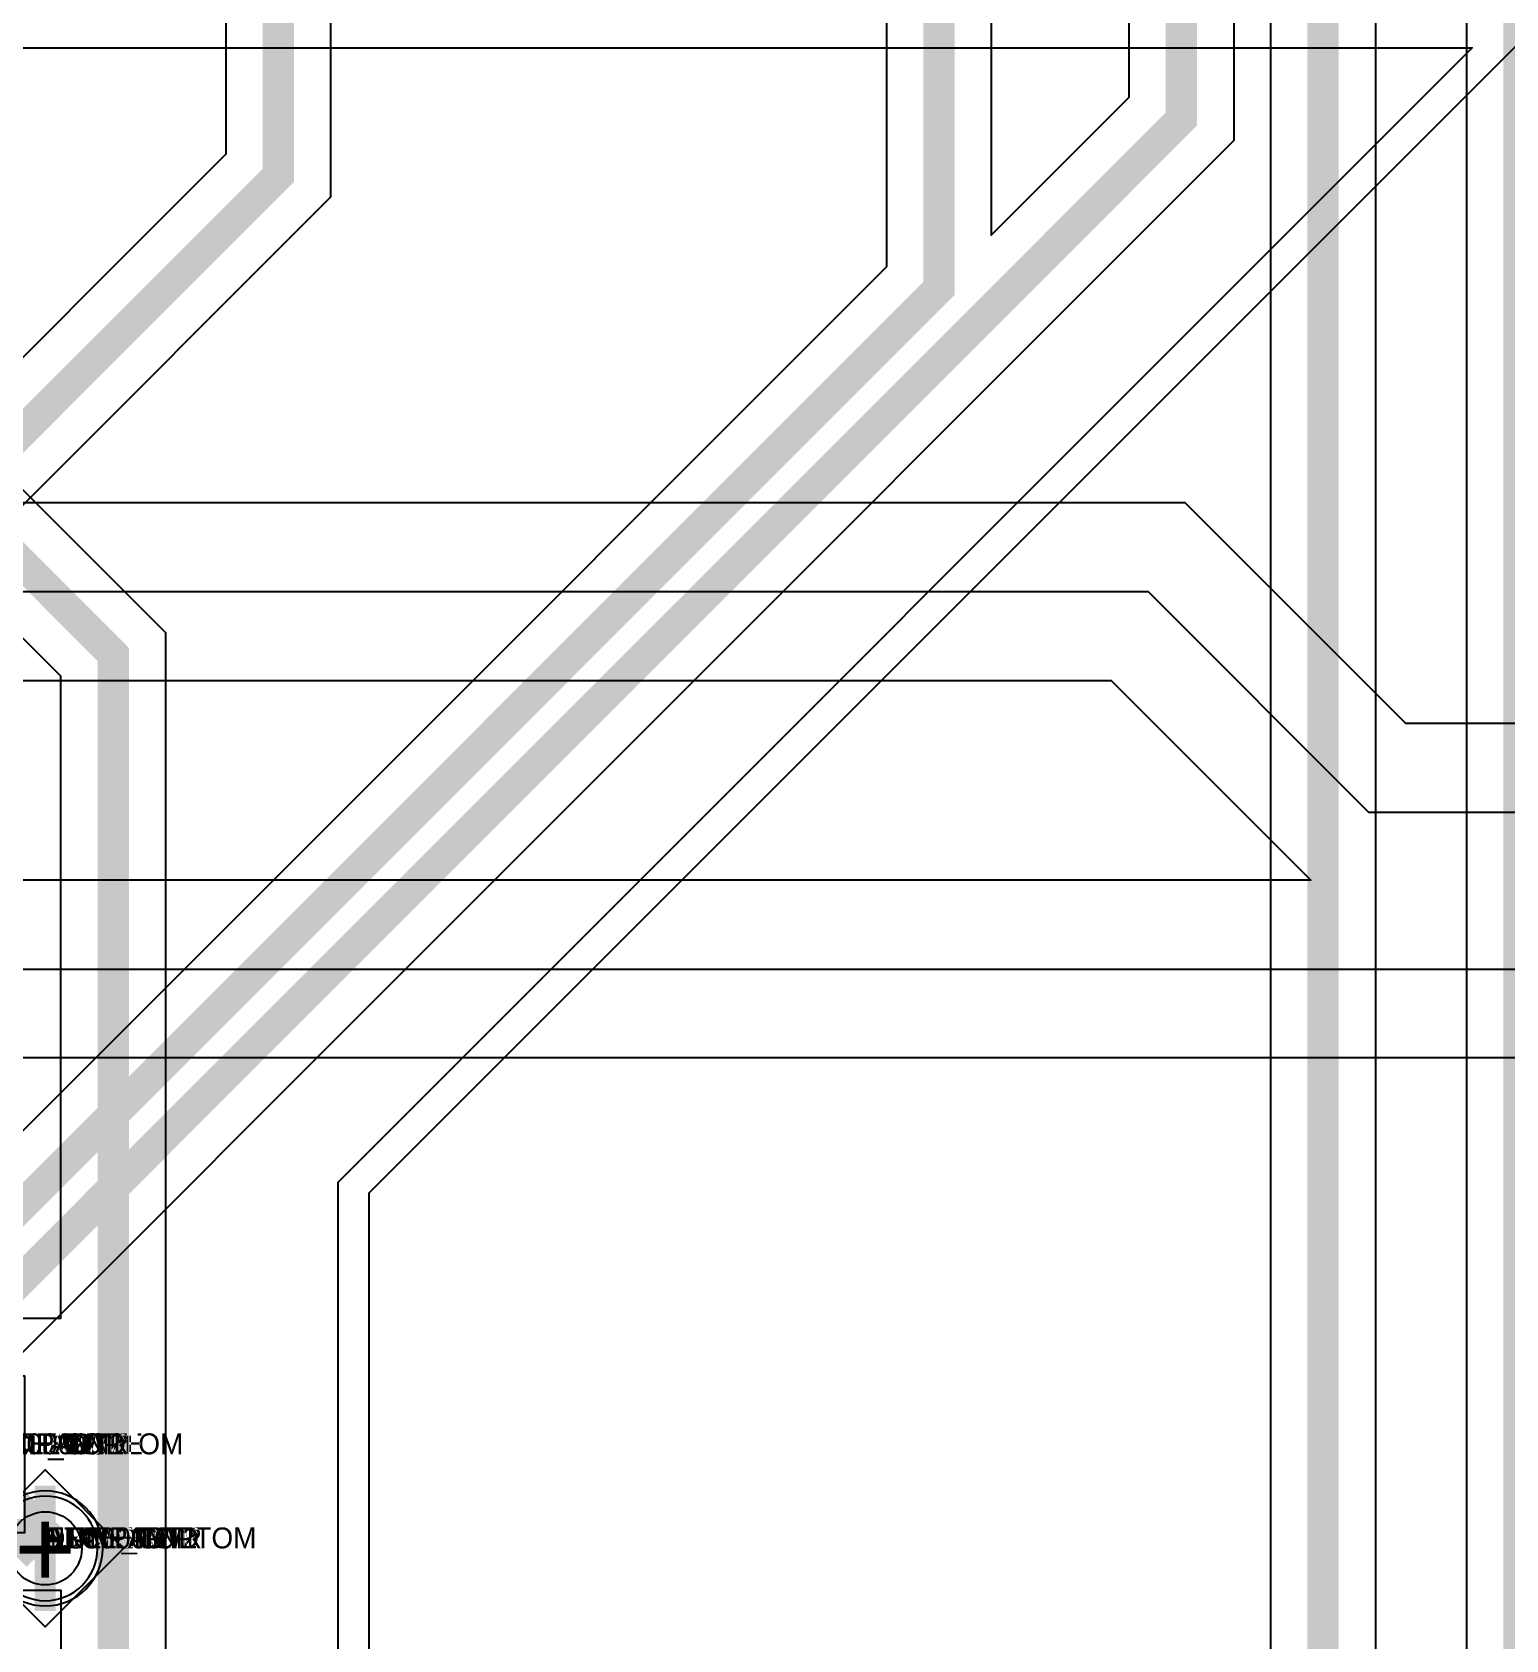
# Model space of a CAD drawing. Extents: x 0 to 323, y 0 to 320.
# Drawn here: x 155.84 to 169.94, y 211.63 to 227.01 of the extents above; entities that cross this region are included whole.
import ezdxf
from ezdxf.enums import TextEntityAlignment as Align

# ---------------------------------------------------------------- set-up
doc = ezdxf.new("R2010")
doc.units = 0
doc.header["$MEASUREMENT"] = 0
doc.layers.get('0').update_dxf_attribs({"linetype": 'CONTINUOUS'})
for name, color, linetype in [('CDN_FIGURES', 7, 'CONTINUOUS'), ('ETCH_BOTTOM', 7, 'CONTINUOUS'), ('ETCH_GND', 3, 'CONTINUOUS'), ('ETCH_INT1', 4, 'CONTINUOUS'), ('ETCH_INT2', 5, 'CONTINUOUS'), ('ETCH_PWR', 6, 'CONTINUOUS'), ('ETCH_TOP', 2, 'CONTINUOUS'), ('MANUFACTURING_NCLEGEND-1-6', 8, 'CONTINUOUS')]:
    doc.layers.add(name, color=color, linetype=linetype)

# ---------------------------------------------------------------- blocks, each defined once
blk = doc.blocks.new('PAD_INFO')
for tag in ['SHAPE_TYPE', 'PAD_HEIGHT', 'PAD_LAYER', 'PAD_TYPE', 'PAD_WIDTH']:
    blk.add_attdef(tag, (0, 0), '', height=0.2)
at = {"flags": 2}
blk.add_attdef('CDN_TYPE', (0, 0), '', height=0.2, dxfattribs=at)
blk = doc.blocks.new('DRILL_INFO')
at = {"flags": 2}
blk.add_attdef('CDN_TYPE', (0, 0), '', height=0.2, dxfattribs=at)
for tag in ['FSHAPE', 'FCHAR', 'DRILL_HEIGHT', 'DIAMETER', 'PLATED', 'DRILL_WIDTH']:
    blk.add_attdef(tag, (0, 0), '', height=0.2)
blk = doc.blocks.new('VIA0700X0300')
at = {"layer": 'ETCH_BOTTOM'}
blk.add_circle((0, 0), 0.35, dxfattribs=at)
at = {"layer": 'ETCH_GND'}
blk.add_circle((0, 0), 0.35, dxfattribs=at)
at = {"layer": 'ETCH_INT1'}
blk.add_circle((0, 0), 0.35, dxfattribs=at)
at = {"layer": 'ETCH_INT2'}
blk.add_circle((0, 0), 0.35, dxfattribs=at)
at = {"layer": 'ETCH_PWR'}
blk.add_circle((0, 0), 0.35, dxfattribs=at)
at = {"layer": 'ETCH_TOP'}
blk.add_circle((0, 0), 0.35, dxfattribs=at)
ref = blk.add_blockref('PAD_INFO', (0, 0))
ref.add_attrib('PAD_LAYER', 'ETCH_TOP', (0, 0), dxfattribs={"height": 0.2})
ref.add_attrib('SHAPE_TYPE', 'NULL', (0, 0), dxfattribs={"height": 0.2})
ref.add_attrib('PAD_TYPE', 'ANTIPAD', (0, 0), dxfattribs={"height": 0.2})
ref.add_attrib('PAD_WIDTH', '0.000000', (0, 0), dxfattribs={"height": 0.2})
ref.add_attrib('PAD_HEIGHT', '0.000000', (0, 0), dxfattribs={"height": 0.2})
ref = blk.add_blockref('PAD_INFO', (0, 0))
ref.add_attrib('PAD_LAYER', 'ETCH_GND', (0, 0), dxfattribs={"height": 0.2})
ref.add_attrib('SHAPE_TYPE', 'NULL', (0, 0), dxfattribs={"height": 0.2})
ref.add_attrib('PAD_TYPE', 'ANTIPAD', (0, 0), dxfattribs={"height": 0.2})
ref.add_attrib('PAD_WIDTH', '0.000000', (0, 0), dxfattribs={"height": 0.2})
ref.add_attrib('PAD_HEIGHT', '0.000000', (0, 0), dxfattribs={"height": 0.2})
ref = blk.add_blockref('PAD_INFO', (0, 0))
ref.add_attrib('PAD_LAYER', 'ETCH_INT1', (0, 0), dxfattribs={"height": 0.2})
ref.add_attrib('SHAPE_TYPE', 'NULL', (0, 0), dxfattribs={"height": 0.2})
ref.add_attrib('PAD_TYPE', 'ANTIPAD', (0, 0), dxfattribs={"height": 0.2})
ref.add_attrib('PAD_WIDTH', '0.000000', (0, 0), dxfattribs={"height": 0.2})
ref.add_attrib('PAD_HEIGHT', '0.000000', (0, 0), dxfattribs={"height": 0.2})
ref = blk.add_blockref('PAD_INFO', (0, 0))
ref.add_attrib('PAD_LAYER', 'ETCH_INT2', (0, 0), dxfattribs={"height": 0.2})
ref.add_attrib('SHAPE_TYPE', 'NULL', (0, 0), dxfattribs={"height": 0.2})
ref.add_attrib('PAD_TYPE', 'ANTIPAD', (0, 0), dxfattribs={"height": 0.2})
ref.add_attrib('PAD_WIDTH', '0.000000', (0, 0), dxfattribs={"height": 0.2})
ref.add_attrib('PAD_HEIGHT', '0.000000', (0, 0), dxfattribs={"height": 0.2})
ref = blk.add_blockref('PAD_INFO', (0, 0))
ref.add_attrib('PAD_LAYER', 'ETCH_PWR', (0, 0), dxfattribs={"height": 0.2})
ref.add_attrib('SHAPE_TYPE', 'NULL', (0, 0), dxfattribs={"height": 0.2})
ref.add_attrib('PAD_TYPE', 'ANTIPAD', (0, 0), dxfattribs={"height": 0.2})
ref.add_attrib('PAD_WIDTH', '0.000000', (0, 0), dxfattribs={"height": 0.2})
ref.add_attrib('PAD_HEIGHT', '0.000000', (0, 0), dxfattribs={"height": 0.2})
ref = blk.add_blockref('PAD_INFO', (0, 0))
ref.add_attrib('PAD_LAYER', 'ETCH_BOTTOM', (0, 0), dxfattribs={"height": 0.2})
ref.add_attrib('SHAPE_TYPE', 'NULL', (0, 0), dxfattribs={"height": 0.2})
ref.add_attrib('PAD_TYPE', 'ANTIPAD', (0, 0), dxfattribs={"height": 0.2})
ref.add_attrib('PAD_WIDTH', '0.000000', (0, 0), dxfattribs={"height": 0.2})
ref.add_attrib('PAD_HEIGHT', '0.000000', (0, 0), dxfattribs={"height": 0.2})
ref = blk.add_blockref('PAD_INFO', (0, 0))
ref.add_attrib('PAD_LAYER', 'ETCH_TOP', (0, 0), dxfattribs={"height": 0.2})
ref.add_attrib('SHAPE_TYPE', 'NULL', (0, 0), dxfattribs={"height": 0.2})
ref.add_attrib('PAD_TYPE', 'THERMAL', (0, 0), dxfattribs={"height": 0.2})
ref.add_attrib('PAD_WIDTH', '0.000000', (0, 0), dxfattribs={"height": 0.2})
ref.add_attrib('PAD_HEIGHT', '0.000000', (0, 0), dxfattribs={"height": 0.2})
ref = blk.add_blockref('PAD_INFO', (0, 0))
ref.add_attrib('PAD_LAYER', 'ETCH_GND', (0, 0), dxfattribs={"height": 0.2})
ref.add_attrib('SHAPE_TYPE', 'NULL', (0, 0), dxfattribs={"height": 0.2})
ref.add_attrib('PAD_TYPE', 'THERMAL', (0, 0), dxfattribs={"height": 0.2})
ref.add_attrib('PAD_WIDTH', '0.000000', (0, 0), dxfattribs={"height": 0.2})
ref.add_attrib('PAD_HEIGHT', '0.000000', (0, 0), dxfattribs={"height": 0.2})
ref = blk.add_blockref('PAD_INFO', (0, 0))
ref.add_attrib('PAD_LAYER', 'ETCH_INT1', (0, 0), dxfattribs={"height": 0.2})
ref.add_attrib('SHAPE_TYPE', 'NULL', (0, 0), dxfattribs={"height": 0.2})
ref.add_attrib('PAD_TYPE', 'THERMAL', (0, 0), dxfattribs={"height": 0.2})
ref.add_attrib('PAD_WIDTH', '0.000000', (0, 0), dxfattribs={"height": 0.2})
ref.add_attrib('PAD_HEIGHT', '0.000000', (0, 0), dxfattribs={"height": 0.2})
ref = blk.add_blockref('PAD_INFO', (0, 0))
ref.add_attrib('PAD_LAYER', 'ETCH_INT2', (0, 0), dxfattribs={"height": 0.2})
ref.add_attrib('SHAPE_TYPE', 'NULL', (0, 0), dxfattribs={"height": 0.2})
ref.add_attrib('PAD_TYPE', 'THERMAL', (0, 0), dxfattribs={"height": 0.2})
ref.add_attrib('PAD_WIDTH', '0.000000', (0, 0), dxfattribs={"height": 0.2})
ref.add_attrib('PAD_HEIGHT', '0.000000', (0, 0), dxfattribs={"height": 0.2})
ref = blk.add_blockref('PAD_INFO', (0, 0))
ref.add_attrib('PAD_LAYER', 'ETCH_PWR', (0, 0), dxfattribs={"height": 0.2})
ref.add_attrib('SHAPE_TYPE', 'NULL', (0, 0), dxfattribs={"height": 0.2})
ref.add_attrib('PAD_TYPE', 'THERMAL', (0, 0), dxfattribs={"height": 0.2})
ref.add_attrib('PAD_WIDTH', '0.000000', (0, 0), dxfattribs={"height": 0.2})
ref.add_attrib('PAD_HEIGHT', '0.000000', (0, 0), dxfattribs={"height": 0.2})
ref = blk.add_blockref('PAD_INFO', (0, 0))
ref.add_attrib('PAD_LAYER', 'ETCH_BOTTOM', (0, 0), dxfattribs={"height": 0.2})
ref.add_attrib('SHAPE_TYPE', 'NULL', (0, 0), dxfattribs={"height": 0.2})
ref.add_attrib('PAD_TYPE', 'THERMAL', (0, 0), dxfattribs={"height": 0.2})
ref.add_attrib('PAD_WIDTH', '0.000000', (0, 0), dxfattribs={"height": 0.2})
ref.add_attrib('PAD_HEIGHT', '0.000000', (0, 0), dxfattribs={"height": 0.2})
ref = blk.add_blockref('PAD_INFO', (0, 0))
ref.add_attrib('PAD_LAYER', 'ETCH_TOP', (0, 0), dxfattribs={"height": 0.2})
ref.add_attrib('SHAPE_TYPE', 'CIRCLE', (0, 0), dxfattribs={"height": 0.2})
ref.add_attrib('PAD_TYPE', 'REGULAR', (0, 0), dxfattribs={"height": 0.2})
ref.add_attrib('PAD_WIDTH', '0.700000', (0, 0), dxfattribs={"height": 0.2})
ref.add_attrib('PAD_HEIGHT', '0.700000', (0, 0), dxfattribs={"height": 0.2})
ref = blk.add_blockref('PAD_INFO', (0, 0))
ref.add_attrib('PAD_LAYER', 'ETCH_GND', (0, 0), dxfattribs={"height": 0.2})
ref.add_attrib('SHAPE_TYPE', 'CIRCLE', (0, 0), dxfattribs={"height": 0.2})
ref.add_attrib('PAD_TYPE', 'REGULAR', (0, 0), dxfattribs={"height": 0.2})
ref.add_attrib('PAD_WIDTH', '0.700000', (0, 0), dxfattribs={"height": 0.2})
ref.add_attrib('PAD_HEIGHT', '0.700000', (0, 0), dxfattribs={"height": 0.2})
ref = blk.add_blockref('PAD_INFO', (0, 0))
ref.add_attrib('PAD_LAYER', 'ETCH_INT1', (0, 0), dxfattribs={"height": 0.2})
ref.add_attrib('SHAPE_TYPE', 'CIRCLE', (0, 0), dxfattribs={"height": 0.2})
ref.add_attrib('PAD_TYPE', 'REGULAR', (0, 0), dxfattribs={"height": 0.2})
ref.add_attrib('PAD_WIDTH', '0.700000', (0, 0), dxfattribs={"height": 0.2})
ref.add_attrib('PAD_HEIGHT', '0.700000', (0, 0), dxfattribs={"height": 0.2})
ref = blk.add_blockref('PAD_INFO', (0, 0))
ref.add_attrib('PAD_LAYER', 'ETCH_INT2', (0, 0), dxfattribs={"height": 0.2})
ref.add_attrib('SHAPE_TYPE', 'CIRCLE', (0, 0), dxfattribs={"height": 0.2})
ref.add_attrib('PAD_TYPE', 'REGULAR', (0, 0), dxfattribs={"height": 0.2})
ref.add_attrib('PAD_WIDTH', '0.700000', (0, 0), dxfattribs={"height": 0.2})
ref.add_attrib('PAD_HEIGHT', '0.700000', (0, 0), dxfattribs={"height": 0.2})
ref = blk.add_blockref('PAD_INFO', (0, 0))
ref.add_attrib('PAD_LAYER', 'ETCH_PWR', (0, 0), dxfattribs={"height": 0.2})
ref.add_attrib('SHAPE_TYPE', 'CIRCLE', (0, 0), dxfattribs={"height": 0.2})
ref.add_attrib('PAD_TYPE', 'REGULAR', (0, 0), dxfattribs={"height": 0.2})
ref.add_attrib('PAD_WIDTH', '0.700000', (0, 0), dxfattribs={"height": 0.2})
ref.add_attrib('PAD_HEIGHT', '0.700000', (0, 0), dxfattribs={"height": 0.2})
ref = blk.add_blockref('PAD_INFO', (0, 0))
ref.add_attrib('PAD_LAYER', 'ETCH_BOTTOM', (0, 0), dxfattribs={"height": 0.2})
ref.add_attrib('SHAPE_TYPE', 'CIRCLE', (0, 0), dxfattribs={"height": 0.2})
ref.add_attrib('PAD_TYPE', 'REGULAR', (0, 0), dxfattribs={"height": 0.2})
ref.add_attrib('PAD_WIDTH', '0.700000', (0, 0), dxfattribs={"height": 0.2})
ref.add_attrib('PAD_HEIGHT', '0.700000', (0, 0), dxfattribs={"height": 0.2})
ref = blk.add_blockref('DRILL_INFO', (0, 0))
ref.add_attrib('DIAMETER', '0.300000', (0, 0), dxfattribs={"height": 0.2})
ref.add_attrib('PLATED', 'PLATED', (0, 0), dxfattribs={"height": 0.2})
ref.add_attrib('FSHAPE', 'DIAMOND', (0, 0), dxfattribs={"height": 0.2})
ref.add_attrib('FCHAR', '+', (0, 0), dxfattribs={"height": 0.2})
ref.add_attrib('DRILL_WIDTH', '1.500000', (0, 0), dxfattribs={"height": 0.2})
ref.add_attrib('DRILL_HEIGHT', '1.500000', (0, 0), dxfattribs={"height": 0.2})
for tag in ['CDN_TYPE', 'PIN']:
    blk.add_attdef(tag, (0, 0), '', height=0.2)
at = {"flags": 2}
for tag in ['PSTKNAME', 'BBV']:
    blk.add_attdef(tag, (0, 0), '', height=0.2, dxfattribs=at)
blk = doc.blocks.new('FIGURE_DIAMOND')
at = {"layer": 'CDN_FIGURES'}
blk.add_lwpolyline([(-0.5, 0), (0, 0.5), (0.5, 0), (0, -0.5)], close=True, dxfattribs=at)
blk = doc.blocks.new('RC1000X1500TS')
at = {"layer": 'ETCH_TOP'}
blk.add_lwpolyline([(-0.5, -0.75), (-0.5, 0.75), (0.5, 0.75), (0.5, -0.75)], close=True, dxfattribs=at)
ref = blk.add_blockref('PAD_INFO', (0, 0))
ref.add_attrib('PAD_LAYER', 'ETCH_TOP', (0, 0), dxfattribs={"height": 0.2})
ref.add_attrib('SHAPE_TYPE', 'NULL', (0, 0), dxfattribs={"height": 0.2})
ref.add_attrib('PAD_TYPE', 'ANTIPAD', (0, 0), dxfattribs={"height": 0.2})
ref.add_attrib('PAD_WIDTH', '0.000000', (0, 0), dxfattribs={"height": 0.2})
ref.add_attrib('PAD_HEIGHT', '0.000000', (0, 0), dxfattribs={"height": 0.2})
ref = blk.add_blockref('PAD_INFO', (0, 0))
ref.add_attrib('PAD_LAYER', 'ETCH_GND', (0, 0), dxfattribs={"height": 0.2})
ref.add_attrib('SHAPE_TYPE', 'NULL', (0, 0), dxfattribs={"height": 0.2})
ref.add_attrib('PAD_TYPE', 'ANTIPAD', (0, 0), dxfattribs={"height": 0.2})
ref.add_attrib('PAD_WIDTH', '0.000000', (0, 0), dxfattribs={"height": 0.2})
ref.add_attrib('PAD_HEIGHT', '0.000000', (0, 0), dxfattribs={"height": 0.2})
ref = blk.add_blockref('PAD_INFO', (0, 0))
ref.add_attrib('PAD_LAYER', 'ETCH_INT1', (0, 0), dxfattribs={"height": 0.2})
ref.add_attrib('SHAPE_TYPE', 'NULL', (0, 0), dxfattribs={"height": 0.2})
ref.add_attrib('PAD_TYPE', 'ANTIPAD', (0, 0), dxfattribs={"height": 0.2})
ref.add_attrib('PAD_WIDTH', '0.000000', (0, 0), dxfattribs={"height": 0.2})
ref.add_attrib('PAD_HEIGHT', '0.000000', (0, 0), dxfattribs={"height": 0.2})
ref = blk.add_blockref('PAD_INFO', (0, 0))
ref.add_attrib('PAD_LAYER', 'ETCH_INT2', (0, 0), dxfattribs={"height": 0.2})
ref.add_attrib('SHAPE_TYPE', 'NULL', (0, 0), dxfattribs={"height": 0.2})
ref.add_attrib('PAD_TYPE', 'ANTIPAD', (0, 0), dxfattribs={"height": 0.2})
ref.add_attrib('PAD_WIDTH', '0.000000', (0, 0), dxfattribs={"height": 0.2})
ref.add_attrib('PAD_HEIGHT', '0.000000', (0, 0), dxfattribs={"height": 0.2})
ref = blk.add_blockref('PAD_INFO', (0, 0))
ref.add_attrib('PAD_LAYER', 'ETCH_PWR', (0, 0), dxfattribs={"height": 0.2})
ref.add_attrib('SHAPE_TYPE', 'NULL', (0, 0), dxfattribs={"height": 0.2})
ref.add_attrib('PAD_TYPE', 'ANTIPAD', (0, 0), dxfattribs={"height": 0.2})
ref.add_attrib('PAD_WIDTH', '0.000000', (0, 0), dxfattribs={"height": 0.2})
ref.add_attrib('PAD_HEIGHT', '0.000000', (0, 0), dxfattribs={"height": 0.2})
ref = blk.add_blockref('PAD_INFO', (0, 0))
ref.add_attrib('PAD_LAYER', 'ETCH_BOTTOM', (0, 0), dxfattribs={"height": 0.2})
ref.add_attrib('SHAPE_TYPE', 'NULL', (0, 0), dxfattribs={"height": 0.2})
ref.add_attrib('PAD_TYPE', 'ANTIPAD', (0, 0), dxfattribs={"height": 0.2})
ref.add_attrib('PAD_WIDTH', '0.000000', (0, 0), dxfattribs={"height": 0.2})
ref.add_attrib('PAD_HEIGHT', '0.000000', (0, 0), dxfattribs={"height": 0.2})
ref = blk.add_blockref('PAD_INFO', (0, 0))
ref.add_attrib('PAD_LAYER', 'ETCH_TOP', (0, 0), dxfattribs={"height": 0.2})
ref.add_attrib('SHAPE_TYPE', 'NULL', (0, 0), dxfattribs={"height": 0.2})
ref.add_attrib('PAD_TYPE', 'THERMAL', (0, 0), dxfattribs={"height": 0.2})
ref.add_attrib('PAD_WIDTH', '0.000000', (0, 0), dxfattribs={"height": 0.2})
ref.add_attrib('PAD_HEIGHT', '0.000000', (0, 0), dxfattribs={"height": 0.2})
ref = blk.add_blockref('PAD_INFO', (0, 0))
ref.add_attrib('PAD_LAYER', 'ETCH_GND', (0, 0), dxfattribs={"height": 0.2})
ref.add_attrib('SHAPE_TYPE', 'NULL', (0, 0), dxfattribs={"height": 0.2})
ref.add_attrib('PAD_TYPE', 'THERMAL', (0, 0), dxfattribs={"height": 0.2})
ref.add_attrib('PAD_WIDTH', '0.000000', (0, 0), dxfattribs={"height": 0.2})
ref.add_attrib('PAD_HEIGHT', '0.000000', (0, 0), dxfattribs={"height": 0.2})
ref = blk.add_blockref('PAD_INFO', (0, 0))
ref.add_attrib('PAD_LAYER', 'ETCH_INT1', (0, 0), dxfattribs={"height": 0.2})
ref.add_attrib('SHAPE_TYPE', 'NULL', (0, 0), dxfattribs={"height": 0.2})
ref.add_attrib('PAD_TYPE', 'THERMAL', (0, 0), dxfattribs={"height": 0.2})
ref.add_attrib('PAD_WIDTH', '0.000000', (0, 0), dxfattribs={"height": 0.2})
ref.add_attrib('PAD_HEIGHT', '0.000000', (0, 0), dxfattribs={"height": 0.2})
ref = blk.add_blockref('PAD_INFO', (0, 0))
ref.add_attrib('PAD_LAYER', 'ETCH_INT2', (0, 0), dxfattribs={"height": 0.2})
ref.add_attrib('SHAPE_TYPE', 'NULL', (0, 0), dxfattribs={"height": 0.2})
ref.add_attrib('PAD_TYPE', 'THERMAL', (0, 0), dxfattribs={"height": 0.2})
ref.add_attrib('PAD_WIDTH', '0.000000', (0, 0), dxfattribs={"height": 0.2})
ref.add_attrib('PAD_HEIGHT', '0.000000', (0, 0), dxfattribs={"height": 0.2})
ref = blk.add_blockref('PAD_INFO', (0, 0))
ref.add_attrib('PAD_LAYER', 'ETCH_PWR', (0, 0), dxfattribs={"height": 0.2})
ref.add_attrib('SHAPE_TYPE', 'NULL', (0, 0), dxfattribs={"height": 0.2})
ref.add_attrib('PAD_TYPE', 'THERMAL', (0, 0), dxfattribs={"height": 0.2})
ref.add_attrib('PAD_WIDTH', '0.000000', (0, 0), dxfattribs={"height": 0.2})
ref.add_attrib('PAD_HEIGHT', '0.000000', (0, 0), dxfattribs={"height": 0.2})
ref = blk.add_blockref('PAD_INFO', (0, 0))
ref.add_attrib('PAD_LAYER', 'ETCH_BOTTOM', (0, 0), dxfattribs={"height": 0.2})
ref.add_attrib('SHAPE_TYPE', 'NULL', (0, 0), dxfattribs={"height": 0.2})
ref.add_attrib('PAD_TYPE', 'THERMAL', (0, 0), dxfattribs={"height": 0.2})
ref.add_attrib('PAD_WIDTH', '0.000000', (0, 0), dxfattribs={"height": 0.2})
ref.add_attrib('PAD_HEIGHT', '0.000000', (0, 0), dxfattribs={"height": 0.2})
ref = blk.add_blockref('PAD_INFO', (0, 0))
ref.add_attrib('PAD_LAYER', 'ETCH_GND', (0, 0), dxfattribs={"height": 0.2})
ref.add_attrib('SHAPE_TYPE', 'NULL', (0, 0), dxfattribs={"height": 0.2})
ref.add_attrib('PAD_TYPE', 'REGULAR', (0, 0), dxfattribs={"height": 0.2})
ref.add_attrib('PAD_WIDTH', '0.000000', (0, 0), dxfattribs={"height": 0.2})
ref.add_attrib('PAD_HEIGHT', '0.000000', (0, 0), dxfattribs={"height": 0.2})
ref = blk.add_blockref('PAD_INFO', (0, 0))
ref.add_attrib('PAD_LAYER', 'ETCH_INT1', (0, 0), dxfattribs={"height": 0.2})
ref.add_attrib('SHAPE_TYPE', 'NULL', (0, 0), dxfattribs={"height": 0.2})
ref.add_attrib('PAD_TYPE', 'REGULAR', (0, 0), dxfattribs={"height": 0.2})
ref.add_attrib('PAD_WIDTH', '0.000000', (0, 0), dxfattribs={"height": 0.2})
ref.add_attrib('PAD_HEIGHT', '0.000000', (0, 0), dxfattribs={"height": 0.2})
ref = blk.add_blockref('PAD_INFO', (0, 0))
ref.add_attrib('PAD_LAYER', 'ETCH_INT2', (0, 0), dxfattribs={"height": 0.2})
ref.add_attrib('SHAPE_TYPE', 'NULL', (0, 0), dxfattribs={"height": 0.2})
ref.add_attrib('PAD_TYPE', 'REGULAR', (0, 0), dxfattribs={"height": 0.2})
ref.add_attrib('PAD_WIDTH', '0.000000', (0, 0), dxfattribs={"height": 0.2})
ref.add_attrib('PAD_HEIGHT', '0.000000', (0, 0), dxfattribs={"height": 0.2})
ref = blk.add_blockref('PAD_INFO', (0, 0))
ref.add_attrib('PAD_LAYER', 'ETCH_PWR', (0, 0), dxfattribs={"height": 0.2})
ref.add_attrib('SHAPE_TYPE', 'NULL', (0, 0), dxfattribs={"height": 0.2})
ref.add_attrib('PAD_TYPE', 'REGULAR', (0, 0), dxfattribs={"height": 0.2})
ref.add_attrib('PAD_WIDTH', '0.000000', (0, 0), dxfattribs={"height": 0.2})
ref.add_attrib('PAD_HEIGHT', '0.000000', (0, 0), dxfattribs={"height": 0.2})
ref = blk.add_blockref('PAD_INFO', (0, 0))
ref.add_attrib('PAD_LAYER', 'ETCH_BOTTOM', (0, 0), dxfattribs={"height": 0.2})
ref.add_attrib('SHAPE_TYPE', 'NULL', (0, 0), dxfattribs={"height": 0.2})
ref.add_attrib('PAD_TYPE', 'REGULAR', (0, 0), dxfattribs={"height": 0.2})
ref.add_attrib('PAD_WIDTH', '0.000000', (0, 0), dxfattribs={"height": 0.2})
ref.add_attrib('PAD_HEIGHT', '0.000000', (0, 0), dxfattribs={"height": 0.2})
ref = blk.add_blockref('DRILL_INFO', (0, 0))
ref.add_attrib('DIAMETER', '0.000000', (0, 0), dxfattribs={"height": 0.2})
ref.add_attrib('PLATED', 'PLATED', (0, 0), dxfattribs={"height": 0.2})
ref.add_attrib('FSHAPE', 'NULL', (0, 0), dxfattribs={"height": 0.2})
ref.add_attrib('DRILL_WIDTH', '0.000000', (0, 0), dxfattribs={"height": 0.2})
ref.add_attrib('DRILL_HEIGHT', '0.000000', (0, 0), dxfattribs={"height": 0.2})
ref = blk.add_blockref('PAD_INFO', (0, 0))
ref.add_attrib('PAD_LAYER', 'ETCH_TOP', (0, 0), dxfattribs={"height": 0.2})
ref.add_attrib('SHAPE_TYPE', 'RECTANGLE', (0, 0), dxfattribs={"height": 0.2})
ref.add_attrib('PAD_TYPE', 'REGULAR', (0, 0), dxfattribs={"height": 0.2})
ref.add_attrib('PAD_WIDTH', '1.000000', (0, 0), dxfattribs={"height": 0.2})
ref.add_attrib('PAD_HEIGHT', '1.500000', (0, 0), dxfattribs={"height": 0.2})
for tag in ['CDN_TYPE', 'PIN']:
    blk.add_attdef(tag, (0, 0), '', height=0.2)
at = {"flags": 2}
for tag in ['PSTKNAME', 'BBV']:
    blk.add_attdef(tag, (0, 0), '', height=0.2, dxfattribs=at)
blk = doc.blocks.new('F56')
at = {"layer": 'ETCH_TOP'}
ref = blk.add_blockref('RC1000X1500TS', (1.75, 0), dxfattribs=at)
ref.add_attrib('CDN_TYPE', 'PIN', (0, 0), dxfattribs={"height": 0.2})
ref.add_attrib('PIN', '2', (0, 0), dxfattribs={"height": 0.2})
at = {"flags": 2}
for tag in ['SYMBOL_TYPE', 'CDN_TYPE', 'REFDES']:
    blk.add_attdef(tag, (0, 0), '', height=0.2, dxfattribs=at)

msp = doc.modelspace()

# ---------------------------------------------------------------- linework, layer by layer
at = {"layer": 'ETCH_BOTTOM'}
for points in [[(155.963, 212.505, 0.2, 0.2, 0), (155.963, 213.106, 0.2, 0.2, 0)], [(155.963, 211.905, 0.2, 0.2, 0), (155.963, 212.505, 0.2, 0.2, 0)]]:
    msp.add_lwpolyline(points, format="xyseb", dxfattribs=at)
msp.add_lwpolyline([(156.513, 212.505, 1), (155.413, 212.505, 1)], format="xyb", close=True, dxfattribs=at)
at = {"layer": 'ETCH_INT1'}
for points, format in [([(161.663, 263.105, 0.3, 0.3, 0), (166.833, 257.935, 0.3, 0.3, 0), (166.833, 245.955, 0.3, 0.3, 0), (166.863, 245.925, 0.3, 0.3, 0), (166.863, 245.386, 0.3, 0.3, 0), (166.833, 245.356, 0.3, 0.3, 0), (166.833, 226.175, 0.3, 0.3, 0), (147.643, 206.985, 0.3, 0.3, 0), (128.812, 206.985, 0.3, 0.3, 0), (128.782, 206.955, 0.3, 0.3, 0), (128.243, 206.955, 0.3, 0.3, 0), (128.213, 206.985, 0.3, 0.3, 0), (127.193, 206.985, 0.3, 0.3, 0), (125.613, 205.405, 0.3, 0.3, 0), (91.613, 205.405, 0.3, 0.3, 0), (91.093, 204.885, 0.3, 0.3, 0), (25.293, 204.885, 0.3, 0.3, 0), (16.013, 195.605, 0.3, 0.3, 0)], "xyseb"), ([(155.763, 257.305, 0.3, 0.3, 0), (156.589, 256.479, 0.3, 0.3, 0), (159.789, 256.479, 0.3, 0.3, 0), (164.513, 251.755, 0.3, 0.3, 0), (164.513, 235.925, 0.3, 0.3, 0), (163.963, 235.375, 0.3, 0.3, 0), (163.963, 231.536, 0.3, 0.3, 0), (164.513, 230.986, 0.3, 0.3, 0), (164.513, 224.555, 0.3, 0.3, 0), (148.543, 208.585, 0.3, 0.3, 0), (101.962, 208.585, 0.3, 0.3, 0)], "xyseb"), ([(165.013, 251.963), (165.013, 235.718), (164.844, 235.549, -0.915475), (164.463, 234.628), (164.463, 232.283, -0.915475), (164.844, 231.362), (165.013, 231.193), (165.013, 225.063), (166.333, 226.383), (166.333, 245.17, -1.277006)], "xyb"), ([(148.336, 209.086), (152.202, 212.952, -1.429996), (152.866, 213.616), (164.013, 224.763), (164.013, 230.779), (163.463, 231.329), (163.463, 235.582), (164.013, 236.132), (164.013, 246.005, -1.999001)], "xyb"), ([(128.263, 245.205, 0.3, 0.3, 0), (130.963, 242.505, 0.3, 0.3, 0), (152.413, 242.505, 0.3, 0.3, 0), (156.743, 238.175, 0.3, 0.3, 0), (156.743, 238.155, 0.3, 0.3, 0), (158.193, 236.706, 0.3, 0.3, 0), (158.193, 225.636, 0.3, 0.3, 0), (152.213, 219.655, 0.3, 0.3, 0), (152.213, 214.755, 0.3, 0.3, 0)], "xyseb"), ([(157.243, 238.363), (158.693, 236.913), (158.693, 225.428), (152.713, 219.448), (152.713, 214.755, -1), (151.713, 214.755), (151.713, 219.863), (157.693, 225.843), (157.693, 236.499), (156.243, 237.948)], "xyb")]:
    msp.add_lwpolyline(points, format=format, dxfattribs=at)
msp.add_lwpolyline([(167.333, 245.149), (167.333, 225.968), (147.85, 206.485)], dxfattribs=at)
msp.add_lwpolyline([(156.463, 212.505, 1), (155.463, 212.505, 1)], format="xyb", close=True, dxfattribs=at)
at = {"layer": 'ETCH_INT2'}
msp.add_lwpolyline([(159.563, 196.755), (159.063, 197.255), (159.063, 215.905), (172.313, 229.155), (182.063, 229.155), (182.063, 212.005), (166.813, 196.755)], close=True, dxfattribs=at)
msp.add_lwpolyline([(126.444, 226.855), (137.119, 226.855, 0.693954), (138.056, 226.855), (139.717, 226.855, 0.523397), (140.539, 226.855), (141.078, 226.855, 0.360632), (141.717, 226.855), (143.469, 226.855, 0.693954), (144.406, 226.855), (147.58, 226.855, 0.577408), (148.446, 226.855), (150.186, 226.855, 0.73386), (151.14, 226.855), (169.613, 226.855), (158.763, 216.005), (158.763, 197.005)], format="xyb", dxfattribs=at)
msp.add_lwpolyline([(156.463, 212.505, 1), (155.463, 212.505, 1)], format="xyb", close=True, dxfattribs=at)
at = {"layer": 'ETCH_PWR'}
for points in [[(119.353, 222.506), (166.865, 222.506), (168.975, 220.396), (174.621, 220.396), (174.976, 220.751, -0.324423), (175.847, 221.622), (176.359, 222.134, -4.377923), (177.004, 222.779), (177.516, 223.291, -1.960433), (178.718, 222.088), (178.206, 221.577, -1.093367), (178.718, 219.548), (178.206, 219.037, -4.377923), (177.561, 218.392), (177.05, 217.88, -0.559445), (175.396, 217.195), (143.585, 217.195), (143.006, 217.774, -0.915475), (142.086, 218.155), (140.23, 218.155), (138.88, 216.805), (127.725, 216.805)], [(124.663, 220.805), (166.161, 220.805), (168.07, 218.896), (144.289, 218.896), (143.329, 219.856), (139.526, 219.856), (138.176, 218.506), (133.89, 218.506, 1.362386), (132.936, 218.506), (128.429, 218.506), (127.044, 219.891)]]:
    msp.add_lwpolyline(points, format="xyb", dxfattribs=at)
for points in [[(119.327, 221.655), (166.513, 221.655), (168.623, 219.545), (174.973, 219.545), (176.013, 220.585)], [(126.692, 219.04), (128.077, 217.655), (138.528, 217.655), (139.878, 219.005), (142.977, 219.005), (143.937, 218.045), (176.013, 218.045)]]:
    msp.add_lwpolyline(points, dxfattribs=at)
msp.add_lwpolyline([(156.463, 212.505, 1), (155.463, 212.505, 1)], format="xyb", close=True, dxfattribs=at)
at = {"layer": 'ETCH_TOP'}
for points, format in [([(159.263, 256.555, 0.3, 0.3, 0), (159.263, 257.205, 0.3, 0.3, 0), (158.478, 257.99, 0.3, 0.3, 0), (158.478, 258.655, 0.3, 0.3, 0), (158.778, 258.955, 0.3, 0.3, 0), (161.663, 258.955, 0.3, 0.3, 0), (170.063, 250.555, 0.3, 0.3, 0), (170.063, 193.581, 0.3, 0.3, 0), (173.688, 189.955, 0.3, 0.3, 0), (176.513, 189.955, 0.3, 0.3, 0), (176.563, 190.005, 0.3, 0.3, 0)], "xyseb"), ([(152.913, 251.948), (152.913, 229.425), (150.921, 227.434, -0.060616), (151.016, 227.359), (157.113, 221.263), (157.113, 180.898)], "xyb"), ([(161.713, 247.055, 0.3, 0.3, 0), (161.713, 247.805, 0.3, 0.3, 0), (164.982, 247.805, 0.3, 0.3, 0), (168.188, 244.6, 0.3, 0.3, 0), (168.188, 185.28, 0.3, 0.3, 0), (171.138, 185.28, 0.3, 0.3, 0), (173.563, 182.855, 0.3, 0.3, 0), (173.563, 179.905, 0.3, 0.3, 0), (174.813, 178.655, 0.3, 0.3, 0)], "xyseb"), ([(150.663, 227.005, 0.3, 0.3, 0), (156.613, 221.055, 0.3, 0.3, 0), (156.613, 181.105, 0.3, 0.3, 0), (151.313, 175.805, 0.3, 0.3, 0)], "xyseb"), ([(151.763, 192.413), (151.763, 211.98), (149.731, 211.98, -0.693763), (148.794, 211.98), (148.063, 211.98), (148.063, 214.831), (148.763, 214.831), (148.763, 214.855, -1), (149.763, 214.855), (149.763, 214.831), (151.581, 214.831), (151.859, 215.109, -0.704943), (152.71, 214.706), (156.113, 214.706), (156.113, 220.848), (150.543, 226.418), (150.543, 219.028), (145.77, 214.255), (142.518, 214.255, -0.047261), (142.558, 214.17), (142.681, 214.046, -0.06397), (142.751, 213.956), (143.413, 213.956), (143.413, 211.355)], "xyb"), ([(155.263, 213.405, 0.5, 0.5, 0), (155.263, 213.205, 0.5, 0.5, 0), (155.963, 212.505, 0.5, 0.5, 0)], "xyseb")]:
    msp.add_lwpolyline(points, format=format, dxfattribs=at)
for points in [[(169.563, 193.374), (169.563, 250.348)], [(168.688, 244.807), (168.688, 185.781)], [(167.688, 184.78), (167.688, 244.393)], [(152.763, 191.998), (152.763, 212.105), (156.113, 212.105), (156.113, 181.313)]]:
    msp.add_lwpolyline(points, dxfattribs=at)

# ---------------------------------------------------------------- block references
msp.add_blockref('F56', (153.513, 213.405))
msp.add_blockref('VIA0700X0300', (155.963, 212.505), dxfattribs=at)
at = {"layer": 'MANUFACTURING_NCLEGEND-1-6', "xscale": 1.5, "yscale": 1.5}
msp.add_blockref('FIGURE_DIAMOND', (155.963, 212.505), dxfattribs=at)

# ---------------------------------------------------------------- texts
at = {"layer": 'MANUFACTURING_NCLEGEND-1-6'}
msp.add_text('+', height=0.75, dxfattribs=at).set_placement((155.963, 212.505), align=Align.MIDDLE_CENTER)

doc.saveas('drawing.dxf')
